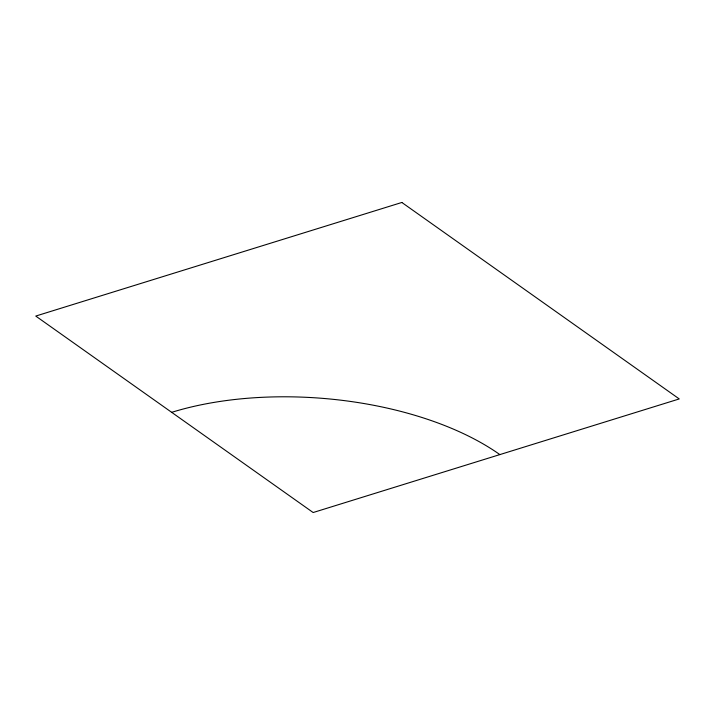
<?xml version="1.0" encoding="UTF-8"?>
<svg xmlns="http://www.w3.org/2000/svg" width="715" height="715" viewBox="0 0 715 715"><rect width="100%" height="100%" fill="white"/><g stroke="black" fill="none" stroke-linecap="round" stroke-linejoin="round"><path stroke-width="1.07" d="M171.68 412.332A234.833 114.561 4.6 0 1 499.865 454.597M401.848 202.47L35.75 316.066L313.152 512.53L679.25 398.934L401.848 202.47"/></g></svg>
